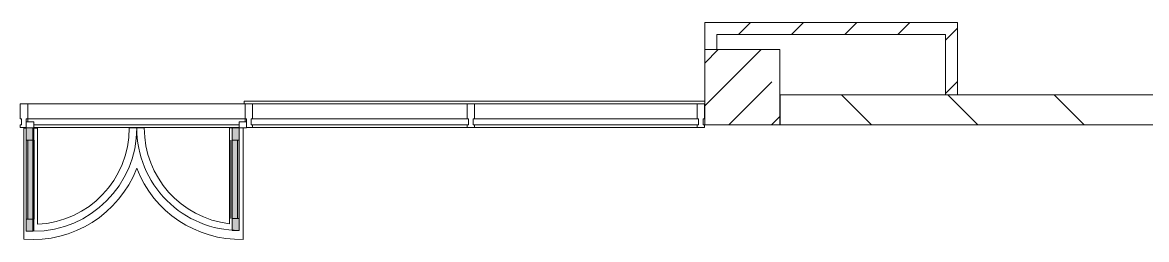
# Model space of a CAD drawing. Header units: millimetres. Extents: x 35157 to 232994, y -8553 to 29000.
# Drawn here: x 217050 to 224520, y 12640 to 14080 of the extents above; entities that cross this region are included whole.
import ezdxf

# ---------------------------------------------------------------- set-up
doc = ezdxf.new("R2010")
doc.units = ezdxf.units.MM
for name, color, linetype, lineweight, true_color in [('A-DETL-GENF-3', 7, 'Continuous', 5, 0xe2e2e2), ('A-DETL-GENF-4', 7, 'Continuous', 5, 0xaaaaaa), ('A-DOOR-3', 7, 'Continuous', 5, 0xaaaaaa), ('A-FLOR-1', 7, 'Continuous', 5, 0xaaaaaa)]:
    doc.layers.add(name, color=color, linetype=linetype, lineweight=lineweight, true_color=true_color)
for name, color, linetype, lineweight in [('A-GLAZ-CURT-2', 7, 'Continuous', 5), ('A-GLAZ-CWMG-2', 7, 'Continuous', 5), ('A-WALL', 7, 'Continuous', 9), ('I-WALL-23', 7, 'Continuous', 5), ('S-COLS-1', 7, 'Continuous', 5)]:
    doc.layers.add(name, color=color, linetype=linetype, lineweight=lineweight)
pattern_1 = [(45, (105984, 0), (-176.7767, 176.7767), [])]

# ---------------------------------------------------------------- blocks, each defined once
blk = doc.blocks.new('Прямоугольный импост - Импост структурный с накладкой - 160мм Темный-32356295-2_4_2_птичка')
at = {"layer": 'A-GLAZ-CWMG-2'}
for p, q in [((-50, 40), (-50, 140)), ((-50, 140), (0, 140)), ((0, 140), (0, 40)), ((-40, 40), (-50, 40)), ((-40, 20), (-40, 40)), ((-10, 40), (-10, 0)), ((0, 40), (-10, 40)), ((-10, 0), (0, 0)), ((0, 0), (0, -17)), ((0, -17), (-36.2, -17))]:
    blk.add_line(p, q, dxfattribs=at)
blk = doc.blocks.new('Системная панель - Стекло - 40мм-32428871-2_4_2_птичка')
at = {"layer": 'A-GLAZ-CURT-2'}
for p, q in [((749.5, 0), (-749.5, 0)), ((-749.5, 0), (-749.5, -40)), ((749.5, -40), (749.5, 0)), ((-749.5, -40), (749.5, -40))]:
    blk.add_line(p, q, dxfattribs=at)
blk = doc.blocks.new('Прямоугольный импост - Импост структурный с накладкой - 160мм Темный-32428319-2_4_2_птичка')
at = {"layer": 'A-GLAZ-CWMG-2'}
for p, q in [((0, 140), (-50, 140)), ((-50, 140), (-50, 40)), ((0, 40), (0, 140)), ((-50, 40), (-40, 40)), ((-40, 0), (-50, 0)), ((-50, 0), (-50, -17)), ((-40, 40), (-40, 0)), ((-10, 0), (-10, 40)), ((-10, 40), (0, 40)), ((0, 0), (-10, 0)), ((0, -17), (0, 0)), ((-50, -17), (0, -17))]:
    blk.add_line(p, q, dxfattribs=at)
blk = doc.blocks.new('Дверь_Витражная_остекление_ - ВВ-23-32429828-2_4_2_птичка')
at = {"layer": 'A-DETL-GENF-3'}
for points in [[(-682.5, 700), (-682.5, 20), (-637.5, 20), (-637.5, 700)], [(687.5, 705), (687.5, 20), (732.5, 20), (732.5, 705)]]:
    blk.add_hatch(color=256, dxfattribs=at).paths.add_polyline_path(points)
at = {"layer": 'A-DETL-GENF-4'}
for p, q in [((-682.5, 700), (-637.5, 700)), ((-682.5, 700), (-682.5, 20)), ((-637.5, 700), (-682.5, 700)), ((-682.5, 700), (-682.5, 20)), ((-637.5, 700), (-637.5, 20)), ((-637.5, 20), (-637.5, 700)), ((732.5, 705), (687.5, 705)), ((687.5, 705), (687.5, 20)), ((732.5, 705), (687.5, 705)), ((687.5, 705), (687.5, 20)), ((732.5, 705), (732.5, 20)), ((732.5, 20), (732.5, 705)), ((-682.5, 620), (-637.5, 620)), ((-672.5, 620), (-672.5, 100)), ((-628.5, 620), (-628.5, 100)), ((678.5, 625), (678.5, 100)), ((732.5, 625), (687.5, 625)), ((722.5, 625), (722.5, 100)), ((-682.5, 100), (-637.5, 100)), ((732.5, 100), (687.5, 100)), ((-637.5, 20), (-682.5, 20)), ((-682.5, 20), (-637.5, 20))]:
    blk.add_line(p, q, dxfattribs=at)
at = {"layer": 'A-DOOR-3'}
for p, q in [((-682.5, 700), (-682.5, 20)), ((682.5, 705), (682.5, 20)), ((-682.5, 20), (-732.5, 20)), ((-732.5, 20), (-732.5, -20)), ((-682.5, -20), (-682.5, 20)), ((732.5, 20), (682.5, 20)), ((682.5, 20), (682.5, -20)), ((732.5, -20), (732.5, 20)), ((-732.5, -20), (-682.5, -20)), ((682.5, -20), (732.5, -20))]:
    blk.add_line(p, q, dxfattribs=at)
for centre, radius, start, end in [((-682.5, 20), 680, 360, 90), ((682.5, 20), 685, 90, 180)]:
    blk.add_arc(centre, radius, start, end, dxfattribs=at)
blk = doc.blocks.new('Прямоугольный импост - Импост структурный с накладкой - 160мм Темный-32428730-2_4_2_птичка')
at = {"layer": 'A-GLAZ-CWMG-2'}
for p, q in [((111100.5, 13540), (112545.5, 13540)), ((111100.5, 13420), (111100.5, 13440)), ((111100.5, 13440), (112545.5, 13440)), ((111140.5, 13400), (112505.5, 13400)), ((111140.5, 13383), (112505.5, 13383)), ((112545.5, 13440), (112545.5, 13420))]:
    blk.add_line(p, q, dxfattribs=at)
blk = doc.blocks.new('Прямоугольный импост - Импост структурный с накладкой - 160мм Темный-32428868-2_4_2_птичка')
at = {"layer": 'A-GLAZ-CWMG-2'}
for p, q in [((114070.5, 13540), (115549.5, 13540)), ((114070.5, 13383), (115549.5, 13383))]:
    blk.add_line(p, q, dxfattribs=at)
blk = doc.blocks.new('Системная панель - Стекло - 40мм-32428872-2_4_2_птичка')
at = {"layer": 'A-GLAZ-CURT-2'}
h = blk.add_hatch(dxfattribs=at)
h.set_pattern_fill('FP_193', color=256, style=0, pattern_type=2)
h.set_pattern_definition([(225, (113808, 12900), (1414.214, -1414.214), [1000, -3000]), (225, (114808, 13400), (1414.214, -1414.214), [3000, -1000]), (225, (112808, 13900), (1414.214, -1414.214), [1000, -3000])])
h.paths.add_polyline_path([(-722.5, 0), (-722.5, -40), (722.5, -40), (722.5, 0), (-561.3, 0)])
for p, q in [((722.5, 0), (-722.5, 0)), ((-722.5, 0), (-722.5, -40)), ((722.5, -40), (722.5, 0)), ((-722.5, -40), (722.5, -40))]:
    blk.add_line(p, q, dxfattribs=at)
blk = doc.blocks.new('Прямоугольный импост - Импост структурный с накладкой - 160мм Темный-32428869-2_4_2_птичка')
at = {"layer": 'A-GLAZ-CWMG-2'}
for p, q in [((112595.5, 13540), (114020.5, 13540)), ((112595.5, 13383), (114020.5, 13383))]:
    blk.add_line(p, q, dxfattribs=at)
blk = doc.blocks.new('Прямоугольный импост - Импост структурный с накладкой - 160мм Темный-32356291-2_4_2_птичка')
at = {"layer": 'A-GLAZ-CWMG-2'}
for p, q in [((-25, 40), (-25, 140)), ((-25, 140), (25, 140)), ((25, 140), (25, 40)), ((-15, 40), (-25, 40)), ((-25, -17), (-25, 0)), ((-25, 0), (-15, 0)), ((-15, 0), (-15, 40)), ((15, 40), (15, 20)), ((25, 40), (15, 40)), ((15, -17), (-25, -17))]:
    blk.add_line(p, q, dxfattribs=at)
blk = doc.blocks.new('Прямоугольный импост - Импост структурный с накладкой - 160мм Темный-30755836-2_4_2_птичка')
at = {"layer": 'A-GLAZ-CWMG-2'}
for p, q in [((-25, 40), (-25, 140)), ((-25, 140), (25, 140)), ((25, 140), (25, 40)), ((-15, 40), (-25, 40)), ((-25, -17), (-25, 0)), ((-25, 0), (-15, 0)), ((-15, 0), (-15, 40)), ((15, 40), (15, 0)), ((25, 40), (15, 40)), ((15, 0), (25, 0)), ((25, 0), (25, -17)), ((25, -17), (-25, -17))]:
    blk.add_line(p, q, dxfattribs=at)

msp = doc.modelspace()

# ---------------------------------------------------------------- hatches: boundary and pattern name
at = {"layer": 'I-WALL-23'}
h = msp.add_hatch(dxfattribs=at)
h.set_pattern_fill('FP_101', color=256, style=0, pattern_type=2)
h.set_pattern_definition(pattern_1)
h.paths.add_polyline_path([(223264.5, 14000), (223264.5, 14080), (221664, 14080), (221664, 14000), (223184.5, 14000)])
h = msp.add_hatch(dxfattribs=at)
h.set_pattern_fill('FP_101', color=256, style=0, pattern_type=2)
h.set_pattern_definition(pattern_1)
h.paths.add_polyline_path([(223264.5, 13600), (223264.5, 14000), (223184.5, 14000), (223184.5, 13600)])
h = msp.add_hatch(dxfattribs=at)
h.set_pattern_fill('FP_100', color=256, style=0, pattern_type=2)
h.set_pattern_definition([(135, (105984, 0), (-353.5534, -353.5534), [])])
h.paths.add_polyline_path([(222084.5, 13400), (224814, 13400), (224814, 13600), (222084.5, 13600), (222084.5, 13534.8)])
h.paths.add_polyline_path([(226264, 13400), (226914, 13400), (226914, 13600), (226264, 13600), (226264, 13534.8)])
at = {"layer": 'S-COLS-1'}
h = msp.add_hatch(dxfattribs=at)
h.set_pattern_fill('FP_97', color=256, style=0, pattern_type=2)
h.set_pattern_definition([(45, (105984, 0), (-285.1231, 285.1231), []), (45, (106269.13, 0), (-285.1231, 285.1231), [504.031, -100.806, 16.764, -84.042])])
h.paths.add_polyline_path([(222084, 13400), (222084, 13900), (221584, 13900), (221584, 13400), (221708.3, 13400)])

# ---------------------------------------------------------------- linework, layer by layer
at = {"layer": 'A-FLOR-1'}
for p, q in [((218524, 13540), (218524, 13557)), ((218524, 13557), (221584, 13557)), ((217070.7, 13378.5), (217059.9, 13378.5)), ((217059.9, 13378.5), (217059.9, 12642.4)), ((217149.2, 13378.5), (217119.5, 13378.5)), ((217149.2, 12740.7), (217149.2, 13378.5)), ((217859.5, 13380), (217759.5, 13380)), ((218489.5, 13381.5), (218424.7, 13381.5)), ((218424.7, 13381.5), (218424.7, 12744.4)), ((218517.1, 12640.2), (218517.1, 13380))]:
    msp.add_line(p, q, dxfattribs=at)
for centre, radius, start, end in [((217119.5, 13380), 640, 272.66078, 0), ((218499.5, 13380), 640, 180, 263.29215), ((217119.5, 13380), 740, 265.37807, 338.81722), ((218499.5, 13380), 740, 201.18278, 271.36364)]:
    msp.add_arc(centre, radius, start, end, dxfattribs=at)
at = {"layer": 'A-WALL'}
msp.add_line((223184.5, 13600), (223264.5, 13600), dxfattribs=at)
at = {"layer": 'I-WALL-23'}
for p, q in [((221584, 14080), (221584, 13900)), ((223264.5, 14080), (221584, 14080)), ((223264.5, 13600), (223264.5, 14080)), ((221664, 13900), (221664, 14000)), ((221664, 14000), (223184.5, 14000)), ((223184.5, 14000), (223184.5, 13600)), ((221584, 13900), (221664, 13900)), ((223184.5, 13600), (222084.5, 13600)), ((222084.5, 13600), (222084.5, 13400)), ((224784, 13600), (223264.5, 13600)), ((222084.5, 13400), (224784, 13400))]:
    msp.add_line(p, q, dxfattribs=at)
at = {"layer": 'S-COLS-1'}
for p, q in [((222084, 13900), (221584, 13900)), ((221584, 13900), (221584, 13400)), ((222084, 13400), (222084, 13900)), ((221584, 13400), (222084, 13400))]:
    msp.add_line(p, q, dxfattribs=at)

# ---------------------------------------------------------------- block references
at = {"layer": 'A-DOOR-3', "rotation": 180}
msp.add_blockref('Дверь_Витражная_остекление_ - ВВ-23-32429828-2_4_2_птичка', (217807, 13400), dxfattribs=at)
at = {"layer": 'A-GLAZ-CURT-2', "rotation": 180}
for name, p in [('Системная панель - Стекло - 40мм-32428872-2_4_2_птичка', (219292, 13400)), ('Системная панель - Стекло - 40мм-32428871-2_4_2_птичка', (220794, 13400))]:
    msp.add_blockref(name, p, dxfattribs=at)
at = {"layer": 'A-GLAZ-CWMG-2', "extrusion": (0, 0, -1)}
for name, p in [('Прямоугольный импост - Импост структурный с накладкой - 160мм Темный-32356295-2_4_2_птичка', (-217034.5, 13400)), ('Прямоугольный импост - Импост структурный с накладкой - 160мм Темный-32356291-2_4_2_птичка', (-218554.5, 13400)), ('Прямоугольный импост - Импост структурный с накладкой - 160мм Темный-30755836-2_4_2_птичка', (-220029.5, 13400))]:
    msp.add_blockref(name, p, dxfattribs=at)
at = {"layer": 'A-GLAZ-CWMG-2'}
for name, p in [('Прямоугольный импост - Импост структурный с накладкой - 160мм Темный-32428730-2_4_2_птичка', (105984, 0)), ('Прямоугольный импост - Импост структурный с накладкой - 160мм Темный-32428869-2_4_2_птичка', (105984, 0)), ('Прямоугольный импост - Импост структурный с накладкой - 160мм Темный-32428868-2_4_2_птичка', (105984, 0)), ('Прямоугольный импост - Импост структурный с накладкой - 160мм Темный-32428319-2_4_2_птичка', (221583.5, 13400))]:
    msp.add_blockref(name, p, dxfattribs=at)

doc.saveas('drawing.dxf')
